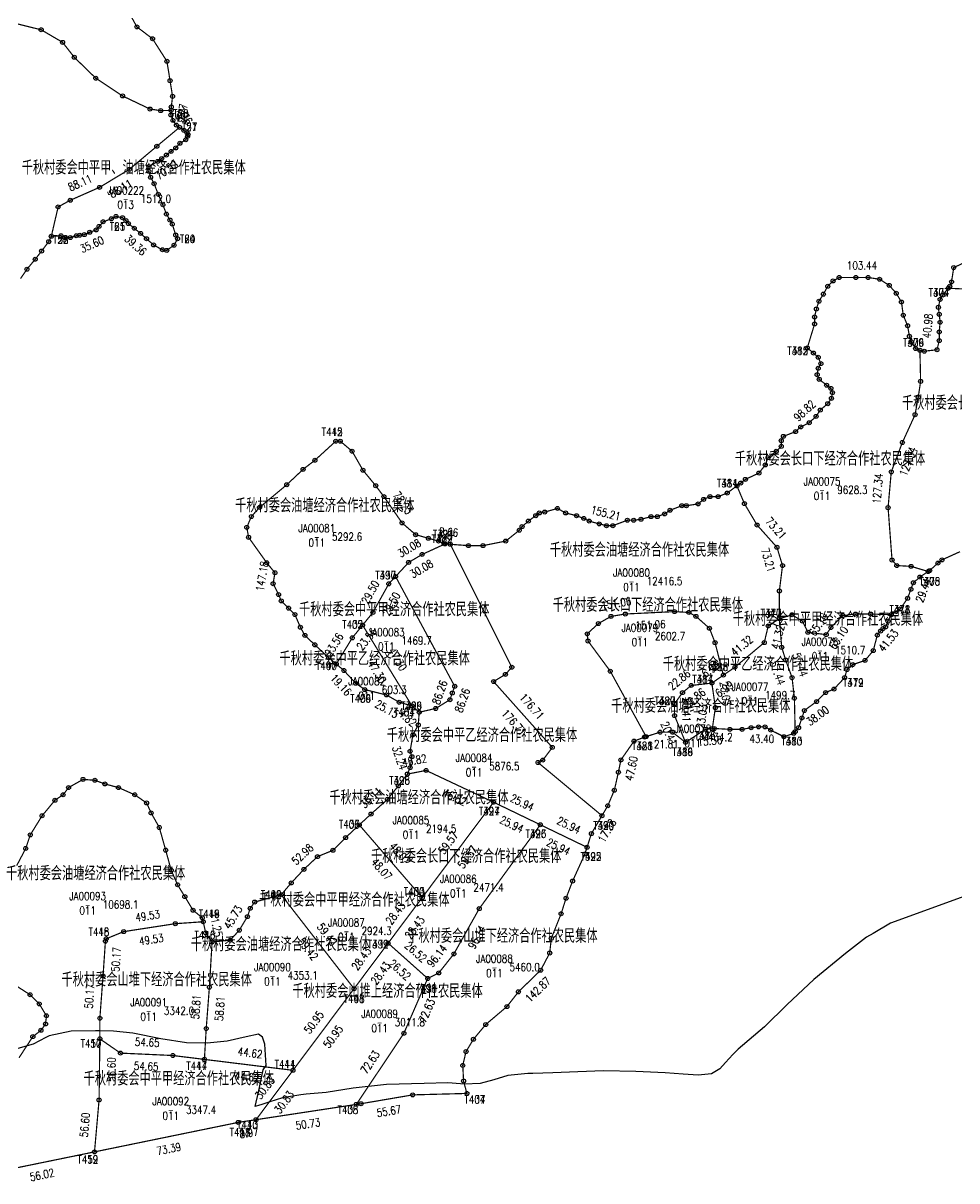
# Model space of a CAD drawing. Extents: x 213960 to 217464, y 137640 to 141047.
# Drawn here: x 214460 to 214927, y 137775 to 138354 of the extents above; entities that cross this region are included whole.
import ezdxf
from ezdxf.enums import TextEntityAlignment as Align

# ---------------------------------------------------------------- set-up
doc = ezdxf.new("R2010")
doc.units = 0
doc.header["$LTSCALE"] = 2
doc.header["$PDSIZE"] = 0.2
doc.layers.get('0').update_dxf_attribs({"linetype": 'CONTINUOUS'})
for name, color, linetype in [('DJZQ', 7, 'CONTINUOUS'), ('GD', 7, 'CONTINUOUS'), ('JZD', 1, 'CONTINUOUS'), ('JZP', 1, 'CONTINUOUS')]:
    doc.layers.add(name, color=color, linetype=linetype)
doc.styles.add('HZ', font='rs.shx', dxfattribs={"width": 0.8, "bigfont": 'hztxt.shx'})

# ---------------------------------------------------------------- blocks, each defined once
blk = doc.blocks.new('GC0000')
at = {"linetype": 'Continuous'}
blk.add_point((0, 0), dxfattribs=at)

msp = doc.modelspace()

# ---------------------------------------------------------------- linework, layer by layer
at = {"layer": 'DJZQ', "linetype": 'Continuous', "flags": 128}
msp.add_lwpolyline([(214941.87, 137921.23), (214893.68, 137903.73), (214884.89, 137898.53), (214881.64, 137896.61), (214871.18, 137888.56), (214855.3, 137875.52), (214841.89, 137862.99), (214830.67, 137851.83), (214817.43, 137840.79), (214816.57, 137839.87), (214814.87, 137838.04), (214811.18, 137834.08), (214808.3, 137830.93), (214804.15, 137828.38), (214797.46, 137827.68), (214789.9, 137828.26), (214781, 137828.83), (214766.29, 137829.62), (214750.07, 137829.92), (214737.36, 137829.42), (214724.73, 137828.85), (214714.77, 137828.54), (214712.24, 137828.47), (214702.37, 137827.57), (214695.25, 137825.42), (214688.48, 137823.54), (214680.59, 137823.23), (214678.68, 137823.39), (214672.23, 137823.93), (214660.48, 137823.48), (214641.56, 137823.13), (214624.89, 137821.23), (214611.53, 137819.09), (214601.39, 137818.15), (214598.83, 137817.92), (214589.71, 137816.45), (214583.33, 137814.41), (214578.73, 137812.94), (214578.14, 137812.75), (214575.99, 137812.06), (214577.71, 137819.18), (214579.96, 137830.42), (214581.45, 137832.61), (214580.89, 137843.26), (214579.64, 137846.74), (214577.64, 137848.14), (214571.49, 137846.92), (214561.91, 137844.77), (214551.94, 137843.74), (214541.68, 137843.83), (214528.85, 137845.81), (214514.82, 137848.68), (214505.12, 137849.78), (214497.93, 137849.81), (214496.19, 137849.82), (214483.9, 137849.78), (214472.96, 137847.36), (214471.37, 137846.53), (214464.96, 137843.21), (214457.26, 137841.1)], dxfattribs=at)
at = {"layer": 'GD', "color": 0, "linetype": 'Continuous'}
for centre in [(214516.82, 138351.66), (214468.98, 138350.2), (214468.98, 138350.2), (214479.69, 138343.92), (214479.69, 138343.92), (214524.65, 138345.71), (214485.54, 138336.44), (214485.54, 138336.44), (214531.85, 138334.45), (214496.29, 138326), (214496.29, 138326), (214533.42, 138324.75), (214509.7, 138317.11), (214509.7, 138317.11), (214534.67, 138316.93), (214534.05, 138311.61), (214523.41, 138310.57), (214523.41, 138310.57), (214528.71, 138309.79), (214528.71, 138309.79), (214534.82, 138304.88), (214536.58, 138302.54), (214540.39, 138299.9), (214541.27, 138295.22), (214541.85, 138298.73), (214542.15, 138296.97), (214542.44, 138297.85), (214526.81, 138291.98), (214526.81, 138291.98), (214533.95, 138289.37), (214536.29, 138291.12), (214538.34, 138293.46), (214527.21, 138284.39), (214529.26, 138285.85), (214531.6, 138287.61), (214513.04, 138280.43), (214513.04, 138280.43), (214522.82, 138279.41), (214522.87, 138281.82), (214523.69, 138276.49), (214498.16, 138271.44), (214498.16, 138271.44), (214525.45, 138273.27), (214483.55, 138265), (214483.55, 138265), (214527.5, 138268), (214477.46, 138261.67), (214477.46, 138261.67), (214529.85, 138262.73), (214499.97, 138254.24), (214504.07, 138255.71), (214509.64, 138256.29), (214511.39, 138254.83), (214512.56, 138253.37), (214531.6, 138258.05), (214533.36, 138255.12), (214488.25, 138247.51), (214490.6, 138247.81), (214493.23, 138248.98), (214496.45, 138250.15), (214497.92, 138251.9), (214515.49, 138251.03), (214518.71, 138248.39), (214534.53, 138253.07), (214536.23, 138247.62), (214472.73, 138244.29), (214478.88, 138247.22), (214480.64, 138246.34), (214483.57, 138246.34), (214486.5, 138247.22), (214521.64, 138245.76), (214525.18, 138242.64), (214535.41, 138242.54), (214469.22, 138239.61), (214529.62, 138240.22), (214531.76, 138239.95), (214461.89, 138230.54), (214465.99, 138235.51)]:
    msp.add_circle(centre, 1, dxfattribs=at)
at = {"layer": 'GD', "linetype": 'Continuous'}
for centre in [(214925.25, 138231.36), (214864.89, 138224.64), (214867.96, 138226.39), (214876.3, 138226.39), (214882.45, 138226.39), (214888.15, 138225.52), (214862.26, 138222.01), (214892.98, 138222.45), (214896.49, 138218.5), (214923.26, 138222.01), (214924.14, 138224.2), (214857.87, 138214.55), (214860.06, 138218.06), (214899.12, 138214.11), (214918.44, 138215.43), (214919.75, 138217.62), (214856.55, 138210.61), (214900, 138207.54), (214917.56, 138211.48), (214918, 138207.97), (214855.67, 138206.66), (214855.67, 138203.15), (214902.2, 138202.27), (214918.44, 138204.03), (214903.07, 138197.01), (214918, 138199.2), (214903.95, 138194.38), (214906.15, 138190.87), (214910.54, 138189.55), (214916.87, 138190.27), (214918, 138194.82), (214855.11, 138188.63), (214857.49, 138186.52), (214857.49, 138180.99), (214858.81, 138183.36), (214856.96, 138177.82), (214858.02, 138175.45), (214861.71, 138172.55), (214908.69, 138174.48), (214863.82, 138170.97), (214864.61, 138168.86), (214907.5, 138166.55), (214862.24, 138163.32), (214864.09, 138165.96), (214856.43, 138156.99), (214858.54, 138160.16), (214905.91, 138157.81), (214846.14, 138149.35), (214848.78, 138151.72), (214853, 138153.83), (214618.54, 138144.56), (214839.02, 138144.86), (214840.07, 138146.97), (214899.56, 138143.92), (214624.44, 138139.57), (214836.49, 138139.53), (214839.02, 138141.96), (214605.83, 138135.04), (214831.04, 138132.73), (214832.41, 138136.36), (214599.93, 138130.5), (214629.88, 138130.05), (214827.87, 138128.65), (214894.01, 138129.24), (214591.76, 138122.79), (214636.24, 138122.34), (214818.79, 138123.66), (214821.06, 138125.48), (214640.32, 138116.9), (214800.18, 138115.5), (214803.36, 138116.86), (214807.44, 138116.86), (214811.98, 138118.67), (214578.14, 138111.46), (214718.03, 138108.7), (214720.76, 138109.15), (214727.11, 138110.96), (214731.2, 138108.7), (214783.39, 138110.06), (214789.29, 138112.32), (214791.56, 138112.32), (214797.46, 138113.23), (214820.59, 138113.36), (214892.42, 138111.38), (214574.06, 138106.92), (214649.4, 138103.75), (214712.59, 138104.61), (214716.22, 138107.34), (214736.64, 138107.34), (214740.27, 138105.97), (214743, 138104.61), (214747.99, 138103.25), (214762.06, 138105.07), (214765.24, 138105.07), (214768.87, 138105.52), (214773.86, 138106.88), (214777.04, 138106.88), (214780.67, 138108.24), (214571.79, 138101.48), (214656.21, 138097.85), (214708.05, 138100.08), (214709.41, 138101.89), (214751.62, 138102.35), (214754.8, 138102.35), (214826.94, 138102.65), (214572.7, 138096.49), (214662.56, 138096.04), (214667.66, 138094.64), (214670.38, 138093.28), (214682.63, 138092.37), (214689.9, 138092.37), (214701.24, 138094.64), (214836.86, 138091.54), (214659.45, 138087.96), (214581.77, 138083.79), (214652.71, 138084), (214839.64, 138082.41), (214894.4, 138085.19), (214896.79, 138082.41), (214903.93, 138082.01), (214913.23, 138079.94), (214917.32, 138083.62), (214919.37, 138085.26), (214585.86, 138078.8), (214908.32, 138076.67), (214584.95, 138073.36), (214642.78, 138073.28), (214838.05, 138069.71), (214903.82, 138070.54), (214905.05, 138073.81), (214587.68, 138067.92), (214589.04, 138064.75), (214902.18, 138066.04), (214592.67, 138061.12), (214595.84, 138057.94), (214634.85, 138058.99), (214753.91, 138057.01), (214761.05, 138058.2), (214785.66, 138059.39), (214792.8, 138058.99), (214796.38, 138057.01), (214844.4, 138057.8), (214869.8, 138057.4), (214876.15, 138058.2), (214883.69, 138058.2), (214898.5, 138060.73), (214598.57, 138051.59), (214747.56, 138053.44), (214803.12, 138051.05), (214832.49, 138052.25), (214849.56, 138054.63), (214863.84, 138051.45), (214889.91, 138050.92), (214891.14, 138051.73), (214892.36, 138054.6), (214600.84, 138047.51), (214624.53, 138046.29), (214742, 138048.28), (214852.34, 138049.07), (214861.46, 138047.88), (214887.04, 138047.65), (214888.68, 138049.69), (214605.81, 138042.79), (214742.4, 138044.7), (214805.9, 138043.91), (214830.51, 138043.91), (214839.24, 138041.53), (214885, 138039.88), (214612.74, 138036.35), (214841.22, 138035.18), (214880.91, 138034.97), (214620.32, 138029.97), (214701.13, 138028.04), (214704.3, 138031.61), (214753.51, 138029.62), (214815.82, 138031.61), (214871.91, 138030.47), (214874.77, 138032.93), (214626.22, 138023.62), (214675.73, 138022.08), (214695.17, 138024.46), (214793.99, 138022.48), (214844.4, 138026.45), (214641.65, 138017.73), (214674.53, 138018.71), (214789.63, 138018.91), (214845.59, 138016.13), (214861.19, 138018.96), (214865.36, 138020.66), (214648, 138014.1), (214666.2, 138010.97), (214673.34, 138015.34), (214806.07, 138011.4), (214856.69, 138014.46), (214785.66, 138007.4), (214849.33, 138006.28), (214850.56, 138009.96), (214657.53, 138002.76), (214778.46, 137999.14), (214784.6, 137999.14), (214801.05, 138000.56), (214805.55, 138000.97), (214813.32, 138000.56), (214819.46, 138000.56), (214823.96, 138001.38), (214827.64, 138001.79), (214830.92, 138001.79), (214833.78, 138000.15), (214847.69, 138001.38), (214654.81, 137997.77), (214765.37, 137994.65), (214770.69, 137996.69), (214840.33, 137996.88), (214845.24, 137998.52), (214653.45, 137989.61), (214724.54, 137991.52), (214653.45, 137981.44), (214654.36, 137986.89), (214717.4, 137983.98), (214719.78, 137985.17), (214758.82, 137985.24), (214489.93, 137975.54), (214661.44, 137980.01), (214757.59, 137979.11), (214482.67, 137971.46), (214495.83, 137975.09), (214500.82, 137973.27), (214507.63, 137971.46), (214647.54, 137972.3), (214755.55, 137970.12), (214475.86, 137965.11), (214479.94, 137967.83), (214515.8, 137967.83), (214642.09, 137965.5), (214521.7, 137963.75), (214523.97, 137958.76), (214633.92, 137958.24), (214752.27, 137962.35), (214469.43, 137957.34), (214463.53, 137947.82), (214528.05, 137951.5), (214744.09, 137948.45), (214461.26, 137941.01), (214621.21, 137946.45), (214531.23, 137940.17), (214607.14, 137936.93), (214614.86, 137940.1), (214740.82, 137938.22), (214534.01, 137930.1), (214600.34, 137930.58), (214593.98, 137923.78), (214734.68, 137924.73), (214537.18, 137922.85), (214540.81, 137916.95), (214575.76, 137914.23), (214731.41, 137916.15), (214544.9, 137910.15), (214549.54, 137906.39), (214572.13, 137906.97), (214573.49, 137911.06), (214688.03, 137910.96), (214728.95, 137908.38), (214536.03, 137903.42), (214501.1, 137894.69), (214510.23, 137899.45), (214551.25, 137898.81), (214563.51, 137895.18), (214568.04, 137900.17), (214724.04, 137896.11), (214723.23, 137888.75), (214675.33, 137888.34), (214499.91, 137877.22), (214667.79, 137878.81), (214718.73, 137880.17), (214553.09, 137871.67), (214463.47, 137867.89), (214707.59, 137869.36), (214468, 137863.35), (214701.86, 137862), (214471.62, 137857.39), (214498.32, 137856.19), (214468.89, 137850.13), (214471.16, 137853.3), (214551.5, 137851.03), (214650.33, 137848.65), (214691.22, 137853), (214464.81, 137846.96), (214685.09, 137845.64), (214508.64, 137838.73), (214534.83, 137837.54), (214681.4, 137839.51), (214679.77, 137832.56), (214680.18, 137824.79), (214497.93, 137815.31), (214628.92, 137813.45), (214654.76, 137817.86)]:
    msp.add_circle(centre, 1, dxfattribs=at)
at = {"layer": 'JZD', "color": 0, "linetype": 'Continuous', "const_width": 0.6, "flags": 128}
for points in [[(214511.5, 138361.36), (214516.82, 138351.66), (214524.65, 138345.71), (214531.85, 138334.45), (214533.42, 138324.75), (214534.67, 138316.93), (214534.05, 138311.61), (214533.97, 138309.9), (214528.71, 138309.79), (214523.41, 138310.57), (214509.7, 138317.11), (214496.29, 138326), (214485.54, 138336.44), (214479.69, 138343.92), (214468.98, 138350.2), (214446.44, 138355.75)], [(214446.44, 138355.75), (214468.98, 138350.2), (214479.69, 138343.92), (214485.54, 138336.44), (214496.29, 138326), (214509.7, 138317.11), (214523.41, 138310.57), (214528.71, 138309.79), (214533.97, 138309.9), (214533.87, 138307.63), (214534.82, 138304.88), (214536.58, 138302.54), (214538.16, 138301.44), (214526.81, 138291.98), (214513.04, 138280.43), (214498.16, 138271.44), (214483.55, 138265), (214477.46, 138261.67), (214474.06, 138246.99), (214472.73, 138244.29), (214469.22, 138239.61), (214465.99, 138235.51), (214461.89, 138230.54), (214458.67, 138225.86)]]:
    msp.add_lwpolyline(points, dxfattribs=at)
msp.add_lwpolyline([(214538.16, 138301.44), (214540.39, 138299.9), (214541.85, 138298.73), (214542.44, 138297.85), (214542.15, 138296.97), (214541.27, 138295.22), (214538.34, 138293.46), (214536.29, 138291.12), (214533.95, 138289.37), (214531.6, 138287.61), (214529.26, 138285.85), (214527.21, 138284.39), (214522.87, 138281.82), (214522.82, 138279.41), (214523.69, 138276.49), (214525.45, 138273.27), (214527.5, 138268), (214529.85, 138262.73), (214531.6, 138258.05), (214533.36, 138255.12), (214534.53, 138253.07), (214536.23, 138247.62), (214537.17, 138245.76), (214535.41, 138242.54), (214531.76, 138239.95), (214529.62, 138240.22), (214525.18, 138242.64), (214521.64, 138245.76), (214518.71, 138248.39), (214515.49, 138251.03), (214512.56, 138253.37), (214511.39, 138254.83), (214509.64, 138256.29), (214506.41, 138256.88), (214504.07, 138255.71), (214499.97, 138254.24), (214497.92, 138251.9), (214496.45, 138250.15), (214493.23, 138248.98), (214490.6, 138247.81), (214488.25, 138247.51), (214486.5, 138247.22), (214483.57, 138246.34), (214480.64, 138246.34), (214478.88, 138247.22), (214474.06, 138246.99), (214477.46, 138261.67), (214483.55, 138265), (214498.16, 138271.44), (214513.04, 138280.43), (214526.81, 138291.98)], close=True, dxfattribs=at)
at = {"layer": 'JZD', "color": 7, "const_width": 0.6}
for points in [[(214932.9, 138220.52), (214922.47, 138221.02), (214923.26, 138222.01), (214924.14, 138224.2), (214925.25, 138231.36), (214931.6, 138234.29)], [(214928.37, 138089.35), (214919.37, 138085.26), (214917.32, 138083.62), (214913.23, 138079.94), (214912.49, 138079.45), (214903.93, 138082.01), (214896.79, 138082.41), (214894.4, 138085.19), (214892.42, 138111.38), (214894.01, 138129.24), (214899.56, 138143.92), (214905.91, 138157.81), (214907.5, 138166.55), (214908.69, 138174.48), (214908.34, 138189.99), (214910.54, 138189.55), (214916.87, 138190.27), (214918, 138194.82), (214918, 138199.2), (214918.44, 138204.03), (214918, 138207.97), (214917.56, 138211.48), (214918.44, 138215.43), (214919.75, 138217.62), (214922.47, 138221.02), (214932.9, 138220.52)], [(214456.72, 137932.4), (214461.26, 137941.01), (214463.53, 137947.82), (214469.43, 137957.34), (214475.86, 137965.11), (214479.94, 137967.83), (214482.67, 137971.46), (214489.93, 137975.54), (214495.83, 137975.09), (214500.82, 137973.27), (214507.63, 137971.46), (214515.8, 137967.83), (214521.7, 137963.75), (214523.97, 137958.76), (214528.05, 137951.5), (214531.23, 137940.17), (214534.01, 137930.1), (214537.18, 137922.85), (214540.81, 137916.95), (214544.9, 137910.15), (214549.54, 137906.39), (214549.99, 137904.39), (214536.03, 137903.42), (214510.23, 137899.45), (214501.5, 137895.88), (214501.1, 137894.69), (214499.91, 137877.22), (214498.32, 137856.19), (214498.32, 137845.87), (214497.93, 137815.31), (214495.64, 137789.37), (214440.76, 137778.13)], [(214457.9, 137836.42), (214464.81, 137846.96), (214468.89, 137850.13), (214471.16, 137853.3), (214471.62, 137857.39), (214468, 137863.35), (214463.47, 137867.89), (214457.11, 137871.97)]]:
    msp.add_lwpolyline(points, dxfattribs=at)
for points in [[(214908.34, 138189.99), (214908.69, 138174.48), (214907.5, 138166.55), (214905.91, 138157.81), (214899.56, 138143.92), (214894.01, 138129.24), (214892.42, 138111.38), (214894.4, 138085.19), (214896.79, 138082.41), (214903.93, 138082.01), (214912.49, 138079.45), (214908.32, 138076.67), (214905.05, 138073.81), (214903.82, 138070.54), (214902.18, 138066.04), (214898.5, 138060.73), (214894, 138057.87), (214883.69, 138058.2), (214876.15, 138058.2), (214869.8, 138057.4), (214863.84, 138051.45), (214861.46, 138047.88), (214852.34, 138049.07), (214849.56, 138054.63), (214844.4, 138057.8), (214838.05, 138055.82), (214838.05, 138069.71), (214839.64, 138082.41), (214836.86, 138091.54), (214826.94, 138102.65), (214820.59, 138113.36), (214816.85, 138122.24), (214818.79, 138123.66), (214821.06, 138125.48), (214827.87, 138128.65), (214831.04, 138132.73), (214832.41, 138136.36), (214836.49, 138139.53), (214839.02, 138141.96), (214839.02, 138144.86), (214840.07, 138146.97), (214846.14, 138149.35), (214848.78, 138151.72), (214853, 138153.83), (214856.43, 138156.99), (214858.54, 138160.16), (214862.24, 138163.32), (214864.09, 138165.96), (214864.61, 138168.86), (214863.82, 138170.97), (214861.71, 138172.55), (214858.02, 138175.45), (214856.96, 138177.82), (214857.49, 138180.99), (214858.81, 138183.36), (214857.49, 138186.52), (214855.11, 138188.63), (214852.03, 138191.21), (214855.67, 138203.15), (214855.67, 138206.66), (214856.55, 138210.61), (214857.87, 138214.55), (214860.06, 138218.06), (214862.26, 138222.01), (214864.89, 138224.64), (214867.96, 138226.39), (214876.3, 138226.39), (214882.45, 138226.39), (214888.15, 138225.52), (214892.98, 138222.45), (214896.49, 138218.5), (214899.12, 138214.11), (214900, 138207.54), (214902.2, 138202.27), (214903.07, 138197.01), (214903.95, 138194.38), (214906.15, 138190.87)], [(214616.27, 138144.56), (214618.54, 138144.56), (214624.44, 138139.57), (214629.88, 138130.05), (214636.24, 138122.34), (214640.32, 138116.9), (214649.4, 138103.75), (214656.21, 138097.85), (214662.56, 138096.04), (214667.66, 138094.64), (214670.38, 138093.28), (214670.93, 138093.24), (214659.45, 138087.96), (214652.71, 138084), (214646.17, 138076.93), (214642.78, 138073.28), (214634.85, 138058.99), (214629.69, 138052.64), (214624.53, 138046.29), (214616.53, 138033.16), (214612.74, 138036.35), (214605.81, 138042.79), (214600.84, 138047.51), (214598.57, 138051.59), (214595.84, 138057.94), (214592.67, 138061.12), (214589.04, 138064.75), (214587.68, 138067.92), (214584.95, 138073.36), (214585.86, 138078.8), (214581.77, 138083.79), (214572.7, 138096.49), (214571.79, 138101.48), (214574.06, 138106.92), (214578.14, 138111.46), (214591.76, 138122.79), (214599.93, 138130.5), (214605.83, 138135.04)], [(214673.58, 138093.04), (214682.63, 138092.37), (214689.9, 138092.37), (214701.24, 138094.64), (214708.05, 138100.08), (214709.41, 138101.89), (214712.59, 138104.61), (214716.22, 138107.34), (214718.03, 138108.7), (214720.76, 138109.15), (214727.11, 138110.96), (214731.2, 138108.7), (214736.64, 138107.34), (214740.27, 138105.97), (214743, 138104.61), (214747.99, 138103.25), (214751.62, 138102.35), (214754.8, 138102.35), (214762.06, 138105.07), (214765.24, 138105.07), (214768.87, 138105.52), (214773.86, 138106.88), (214777.04, 138106.88), (214780.67, 138108.24), (214783.39, 138110.06), (214789.29, 138112.32), (214791.56, 138112.32), (214797.46, 138113.23), (214800.18, 138115.5), (214803.36, 138116.86), (214807.44, 138116.86), (214811.98, 138118.67), (214816.85, 138122.24), (214820.59, 138113.36), (214826.94, 138102.65), (214836.86, 138091.54), (214839.64, 138082.41), (214838.05, 138069.71), (214838.05, 138055.82), (214832.49, 138052.25), (214830.51, 138043.91), (214815.82, 138031.61), (214810.07, 138027.64), (214805.9, 138043.91), (214803.12, 138051.05), (214796.38, 138057.01), (214792.8, 138058.99), (214785.66, 138059.39), (214761.05, 138058.2), (214753.91, 138057.01), (214747.56, 138053.44), (214742, 138048.28), (214742.4, 138044.7), (214753.51, 138029.62), (214771.44, 137996.93), (214770.69, 137996.69), (214765.37, 137994.65), (214758.82, 137985.24), (214757.59, 137979.11), (214755.55, 137970.12), (214752.27, 137962.35), (214749.36, 137957.4), (214717.4, 137983.98), (214719.78, 137985.17), (214724.54, 137991.52), (214695.17, 138024.46), (214701.13, 138028.04), (214704.3, 138031.61)], [(214670.93, 138093.24), (214673.58, 138093.04), (214704.3, 138031.61), (214701.13, 138028.04), (214695.17, 138024.46), (214724.54, 137991.52), (214719.78, 137985.17), (214717.4, 137983.98), (214749.36, 137957.4), (214744.09, 137948.45), (214741.9, 137941.6), (214718.54, 137952.87), (214695.17, 137964.14), (214661.44, 137980.01), (214652.08, 137978.2), (214653.45, 137981.44), (214654.36, 137986.89), (214653.45, 137989.61), (214654.81, 137997.77), (214657.53, 138002.76), (214657.99, 138009.11), (214666.2, 138010.97), (214673.34, 138015.34), (214674.53, 138018.71), (214675.73, 138022.08), (214646.17, 138076.93), (214652.71, 138084), (214659.45, 138087.96)], [(214646.17, 138076.93), (214675.73, 138022.08), (214674.53, 138018.71), (214673.34, 138015.34), (214666.2, 138010.97), (214657.99, 138009.11), (214654.36, 138012.28), (214629.69, 138052.64), (214634.85, 138058.99), (214642.78, 138073.28)], [(214810.07, 138027.64), (214804.31, 138023.67), (214793.99, 138022.48), (214789.63, 138018.91), (214785.66, 138013.35), (214785.66, 138007.4), (214791.15, 137994.03), (214784.6, 137999.14), (214778.46, 137999.14), (214771.44, 137996.93), (214753.51, 138029.62), (214742.4, 138044.7), (214742, 138048.28), (214747.56, 138053.44), (214753.91, 138057.01), (214761.05, 138058.2), (214785.66, 138059.39), (214792.8, 138058.99), (214796.38, 138057.01), (214803.12, 138051.05), (214805.9, 138043.91)], [(214838.05, 138055.82), (214844.4, 138057.8), (214849.56, 138054.63), (214852.34, 138049.07), (214861.46, 138047.88), (214863.84, 138051.45), (214869.8, 138057.4), (214876.15, 138058.2), (214883.69, 138058.2), (214894, 138057.87), (214892.36, 138054.6), (214891.14, 138051.73), (214889.91, 138050.92), (214888.68, 138049.69), (214887.04, 138047.65), (214885, 138039.88), (214880.91, 138034.97), (214874.77, 138032.93), (214871.91, 138030.47), (214870.68, 138026.38), (214865.36, 138020.66), (214861.19, 138018.96), (214856.69, 138014.46), (214850.56, 138009.96), (214849.33, 138006.28), (214847.69, 138001.38), (214845.96, 137999.36), (214845.59, 138016.13), (214844.4, 138026.45), (214841.22, 138035.18), (214839.24, 138041.53)], [(214629.69, 138052.64), (214654.36, 138012.28), (214648, 138014.1), (214641.65, 138017.73), (214630.75, 138020.45), (214626.22, 138023.62), (214620.32, 138029.97), (214616.53, 138033.16), (214624.53, 138046.29)], [(214838.05, 138055.82), (214839.24, 138041.53), (214841.22, 138035.18), (214844.4, 138026.45), (214845.59, 138016.13), (214845.96, 137999.36), (214845.24, 137998.52), (214840.33, 137996.88), (214833.78, 138000.15), (214830.92, 138001.79), (214827.64, 138001.79), (214823.96, 138001.38), (214819.46, 138000.56), (214813.32, 138000.56), (214805.55, 138000.97), (214804.54, 138000.88), (214806.07, 138011.4), (214804.31, 138023.67), (214810.07, 138027.64), (214815.82, 138031.61), (214830.51, 138043.91), (214832.49, 138052.25)], [(214804.31, 138023.67), (214806.07, 138011.4), (214804.54, 138000.88), (214801.05, 138000.56), (214791.15, 137994.03), (214785.66, 138007.4), (214785.66, 138013.35), (214789.63, 138018.91), (214793.99, 138022.48)], [(214652.08, 137978.2), (214661.44, 137980.01), (214695.17, 137964.14), (214659.47, 137916.44), (214628.02, 137952.8), (214633.92, 137958.24), (214642.09, 137965.5), (214647.54, 137972.3)], [(214695.17, 137964.14), (214718.54, 137952.87), (214688.03, 137910.96), (214675.33, 137888.34), (214667.79, 137878.81), (214662.23, 137876.03), (214642.44, 137893.69), (214659.47, 137916.44)], [(214628.02, 137952.8), (214659.47, 137916.44), (214642.44, 137893.69), (214625.41, 137870.93), (214588.99, 137917.88), (214593.98, 137923.78), (214600.34, 137930.58), (214607.14, 137936.93), (214614.86, 137940.1), (214621.21, 137946.45)], [(214718.54, 137952.87), (214741.9, 137941.6), (214740.82, 137938.22), (214734.68, 137924.73), (214731.41, 137916.15), (214728.95, 137908.38), (214724.04, 137896.11), (214723.23, 137888.75), (214718.73, 137880.17), (214707.59, 137869.36), (214701.86, 137862), (214691.22, 137853), (214685.09, 137845.64), (214681.4, 137839.51), (214679.77, 137832.56), (214680.18, 137824.79), (214681.81, 137818.58), (214654.76, 137817.86), (214628.92, 137813.45), (214626.56, 137813.1), (214650.33, 137848.65), (214662.23, 137876.03), (214667.79, 137878.81), (214675.33, 137888.34), (214688.03, 137910.96)], [(214554.43, 137894.28), (214563.51, 137895.18), (214568.04, 137900.17), (214572.13, 137906.97), (214573.49, 137911.06), (214575.76, 137914.23), (214588.99, 137917.88), (214625.41, 137870.93), (214594.88, 137830.14), (214550.6, 137835.59), (214551.5, 137851.03), (214553.09, 137871.67)], [(214501.5, 137895.88), (214510.23, 137899.45), (214536.03, 137903.42), (214549.99, 137904.39), (214551.25, 137898.81), (214554.43, 137894.28), (214553.09, 137871.67), (214551.5, 137851.03), (214550.6, 137835.59), (214534.83, 137837.54), (214508.64, 137838.73), (214498.32, 137845.87), (214498.32, 137856.19), (214499.91, 137877.22), (214501.1, 137894.69)], [(214642.44, 137893.69), (214662.23, 137876.03), (214650.33, 137848.65), (214626.56, 137813.1), (214576.41, 137805.46), (214594.88, 137830.14), (214625.41, 137870.93)], [(214498.32, 137845.87), (214508.64, 137838.73), (214534.83, 137837.54), (214550.6, 137835.59), (214594.88, 137830.14), (214576.41, 137805.46), (214567.54, 137804.11), (214495.64, 137789.37), (214497.93, 137815.31)]]:
    msp.add_lwpolyline(points, close=True, dxfattribs=at)
at = {"layer": 'JZP', "color": 1, "linetype": 'Continuous'}
for centre in [(214533.87, 138307.63), (214533.97, 138309.9), (214538.16, 138301.44), (214506.41, 138256.88), (214474.06, 138246.99), (214537.17, 138245.76)]:
    msp.add_circle(centre, 1, dxfattribs=at)
at = {"layer": 'JZP', "linetype": 'Continuous'}
for centre in [(214922.47, 138221.02), (214852.03, 138191.21), (214908.34, 138189.99), (214616.27, 138144.56), (214816.85, 138122.24), (214670.93, 138093.24), (214673.58, 138093.04), (214646.17, 138076.93), (214912.49, 138079.45), (214894, 138057.87), (214629.69, 138052.64), (214838.05, 138055.82), (214616.53, 138033.16), (214810.07, 138027.64), (214804.31, 138023.67), (214870.68, 138026.38), (214630.75, 138020.45), (214654.36, 138012.28), (214785.66, 138013.35), (214657.99, 138009.11), (214804.54, 138000.88), (214845.96, 137999.36), (214771.44, 137996.93), (214791.15, 137994.03), (214652.08, 137978.2), (214695.17, 137964.14), (214628.02, 137952.8), (214718.54, 137952.87), (214749.36, 137957.4), (214741.9, 137941.6), (214588.99, 137917.88), (214659.47, 137916.44), (214549.99, 137904.39), (214501.5, 137895.88), (214554.43, 137894.28), (214642.44, 137893.69), (214662.23, 137876.03), (214625.41, 137870.93), (214498.32, 137845.87), (214550.6, 137835.59), (214594.88, 137830.14), (214681.81, 137818.58), (214626.56, 137813.1), (214567.54, 137804.11), (214576.41, 137805.46), (214495.64, 137789.37)]:
    msp.add_circle(centre, 1, dxfattribs=at)

# ---------------------------------------------------------------- block references
at = {"layer": 'JZD', "color": 0, "linetype": 'Continuous'}
for p in [(214468.98, 138350.2), (214468.98, 138350.2), (214516.82, 138351.66), (214479.69, 138343.92), (214479.69, 138343.92), (214524.65, 138345.71), (214485.54, 138336.44), (214485.54, 138336.44), (214531.85, 138334.45), (214496.29, 138326), (214496.29, 138326), (214533.42, 138324.75), (214509.7, 138317.11), (214509.7, 138317.11), (214534.67, 138316.93), (214523.41, 138310.57), (214523.41, 138310.57), (214528.71, 138309.79), (214528.71, 138309.79), (214533.87, 138307.63), (214533.97, 138309.9), (214533.97, 138309.9), (214534.05, 138311.61), (214534.82, 138304.88), (214536.58, 138302.54), (214538.16, 138301.44), (214538.16, 138301.44), (214540.39, 138299.9), (214541.27, 138295.22), (214541.85, 138298.73), (214542.15, 138296.97), (214542.44, 138297.85), (214526.81, 138291.98), (214526.81, 138291.98), (214533.95, 138289.37), (214536.29, 138291.12), (214538.34, 138293.46), (214527.21, 138284.39), (214529.26, 138285.85), (214531.6, 138287.61), (214513.04, 138280.43), (214513.04, 138280.43), (214522.82, 138279.41), (214522.87, 138281.82), (214523.69, 138276.49), (214525.45, 138273.27), (214498.16, 138271.44), (214498.16, 138271.44), (214527.5, 138268), (214477.46, 138261.67), (214477.46, 138261.67), (214483.55, 138265), (214483.55, 138265), (214529.85, 138262.73), (214499.97, 138254.24), (214504.07, 138255.71), (214506.41, 138256.88), (214509.64, 138256.29), (214511.39, 138254.83), (214531.6, 138258.05), (214533.36, 138255.12), (214493.23, 138248.98), (214496.45, 138250.15), (214497.92, 138251.9), (214512.56, 138253.37), (214515.49, 138251.03), (214534.53, 138253.07), (214472.73, 138244.29), (214474.06, 138246.99), (214474.06, 138246.99), (214478.88, 138247.22), (214480.64, 138246.34), (214483.57, 138246.34), (214486.5, 138247.22), (214488.25, 138247.51), (214490.6, 138247.81), (214518.71, 138248.39), (214521.64, 138245.76), (214525.18, 138242.64), (214536.23, 138247.62), (214537.17, 138245.76), (214469.22, 138239.61), (214529.62, 138240.22), (214531.76, 138239.95), (214535.41, 138242.54), (214465.99, 138235.51), (214461.89, 138230.54)]:
    msp.add_blockref('GC0000', p, dxfattribs=at)
at = {"layer": 'JZD', "linetype": 'Continuous'}
for p in [(214925.25, 138231.36), (214867.96, 138226.39), (214876.3, 138226.39), (214882.45, 138226.39), (214888.15, 138225.52), (214862.26, 138222.01), (214864.89, 138224.64), (214892.98, 138222.45), (214922.47, 138221.02), (214922.47, 138221.02), (214923.26, 138222.01), (214924.14, 138224.2), (214857.87, 138214.55), (214860.06, 138218.06), (214896.49, 138218.5), (214899.12, 138214.11), (214918.44, 138215.43), (214919.75, 138217.62), (214856.55, 138210.61), (214917.56, 138211.48), (214918, 138207.97), (214855.67, 138206.66), (214855.67, 138203.15), (214900, 138207.54), (214902.2, 138202.27), (214918.44, 138204.03), (214903.07, 138197.01), (214918, 138199.2), (214852.03, 138191.21), (214903.95, 138194.38), (214906.15, 138190.87), (214918, 138194.82), (214855.11, 138188.63), (214857.49, 138186.52), (214908.34, 138189.99), (214908.34, 138189.99), (214910.54, 138189.55), (214916.87, 138190.27), (214857.49, 138180.99), (214858.81, 138183.36), (214856.96, 138177.82), (214858.02, 138175.45), (214908.69, 138174.48), (214908.69, 138174.48), (214861.71, 138172.55), (214863.82, 138170.97), (214864.61, 138168.86), (214862.24, 138163.32), (214864.09, 138165.96), (214907.5, 138166.55), (214907.5, 138166.55), (214856.43, 138156.99), (214858.54, 138160.16), (214905.91, 138157.81), (214905.91, 138157.81), (214848.78, 138151.72), (214853, 138153.83), (214616.27, 138144.56), (214618.54, 138144.56), (214839.02, 138144.86), (214840.07, 138146.97), (214846.14, 138149.35), (214624.44, 138139.57), (214836.49, 138139.53), (214839.02, 138141.96), (214899.56, 138143.92), (214899.56, 138143.92), (214605.83, 138135.04), (214831.04, 138132.73), (214832.41, 138136.36), (214599.93, 138130.5), (214629.88, 138130.05), (214827.87, 138128.65), (214894.01, 138129.24), (214894.01, 138129.24), (214591.76, 138122.79), (214636.24, 138122.34), (214816.85, 138122.24), (214816.85, 138122.24), (214818.79, 138123.66), (214821.06, 138125.48), (214640.32, 138116.9), (214800.18, 138115.5), (214803.36, 138116.86), (214807.44, 138116.86), (214811.98, 138118.67), (214578.14, 138111.46), (214727.11, 138110.96), (214783.39, 138110.06), (214789.29, 138112.32), (214791.56, 138112.32), (214797.46, 138113.23), (214820.59, 138113.36), (214820.59, 138113.36), (214892.42, 138111.38), (214892.42, 138111.38), (214574.06, 138106.92), (214712.59, 138104.61), (214716.22, 138107.34), (214718.03, 138108.7), (214720.76, 138109.15), (214731.2, 138108.7), (214736.64, 138107.34), (214740.27, 138105.97), (214743, 138104.61), (214762.06, 138105.07), (214765.24, 138105.07), (214768.87, 138105.52), (214773.86, 138106.88), (214777.04, 138106.88), (214780.67, 138108.24), (214571.79, 138101.48), (214649.4, 138103.75), (214708.05, 138100.08), (214709.41, 138101.89), (214747.99, 138103.25), (214751.62, 138102.35), (214754.8, 138102.35), (214826.94, 138102.65), (214826.94, 138102.65), (214572.7, 138096.49), (214656.21, 138097.85), (214662.56, 138096.04), (214667.66, 138094.64), (214670.38, 138093.28), (214670.93, 138093.24), (214670.93, 138093.24), (214673.58, 138093.04), (214673.58, 138093.04), (214682.63, 138092.37), (214689.9, 138092.37), (214701.24, 138094.64), (214659.45, 138087.96), (214659.45, 138087.96), (214836.86, 138091.54), (214836.86, 138091.54), (214581.77, 138083.79), (214652.71, 138084), (214652.71, 138084), (214839.64, 138082.41), (214839.64, 138082.41), (214894.4, 138085.19), (214894.4, 138085.19), (214896.79, 138082.41), (214896.79, 138082.41), (214903.93, 138082.01), (214903.93, 138082.01), (214917.32, 138083.62), (214919.37, 138085.26), (214585.86, 138078.8), (214646.17, 138076.93), (214646.17, 138076.93), (214646.17, 138076.93), (214908.32, 138076.67), (214912.49, 138079.45), (214912.49, 138079.45), (214913.23, 138079.94), (214584.95, 138073.36), (214642.78, 138073.28), (214642.78, 138073.28), (214838.05, 138069.71), (214838.05, 138069.71), (214903.82, 138070.54), (214905.05, 138073.81), (214587.68, 138067.92), (214589.04, 138064.75), (214902.18, 138066.04), (214592.67, 138061.12), (214595.84, 138057.94), (214634.85, 138058.99), (214634.85, 138058.99), (214761.05, 138058.2), (214761.05, 138058.2), (214785.66, 138059.39), (214785.66, 138059.39), (214792.8, 138058.99), (214792.8, 138058.99), (214844.4, 138057.8), (214844.4, 138057.8), (214876.15, 138058.2), (214876.15, 138058.2), (214883.69, 138058.2), (214883.69, 138058.2), (214894, 138057.87), (214894, 138057.87), (214898.5, 138060.73), (214629.69, 138052.64), (214629.69, 138052.64), (214629.69, 138052.64), (214747.56, 138053.44), (214747.56, 138053.44), (214753.91, 138057.01), (214753.91, 138057.01), (214796.38, 138057.01), (214796.38, 138057.01), (214832.49, 138052.25), (214832.49, 138052.25), (214838.05, 138055.82), (214838.05, 138055.82), (214838.05, 138055.82), (214838.05, 138055.82), (214849.56, 138054.63), (214849.56, 138054.63), (214869.8, 138057.4), (214869.8, 138057.4), (214891.14, 138051.73), (214892.36, 138054.6), (214598.57, 138051.59), (214600.84, 138047.51), (214624.53, 138046.29), (214624.53, 138046.29), (214742, 138048.28), (214742, 138048.28), (214803.12, 138051.05), (214803.12, 138051.05), (214852.34, 138049.07), (214852.34, 138049.07), (214861.46, 138047.88), (214861.46, 138047.88), (214863.84, 138051.45), (214863.84, 138051.45), (214887.04, 138047.65), (214888.68, 138049.69), (214889.91, 138050.92), (214605.81, 138042.79), (214742.4, 138044.7), (214742.4, 138044.7), (214805.9, 138043.91), (214805.9, 138043.91), (214830.51, 138043.91), (214830.51, 138043.91), (214839.24, 138041.53), (214839.24, 138041.53), (214612.74, 138036.35), (214841.22, 138035.18), (214841.22, 138035.18), (214880.91, 138034.97), (214885, 138039.88), (214616.53, 138033.16), (214616.53, 138033.16), (214620.32, 138029.97), (214704.3, 138031.61), (214704.3, 138031.61), (214753.51, 138029.62), (214753.51, 138029.62), (214815.82, 138031.61), (214815.82, 138031.61), (214871.91, 138030.47), (214874.77, 138032.93), (214626.22, 138023.62), (214695.17, 138024.46), (214695.17, 138024.46), (214701.13, 138028.04), (214701.13, 138028.04), (214804.31, 138023.67), (214804.31, 138023.67), (214804.31, 138023.67), (214810.07, 138027.64), (214810.07, 138027.64), (214810.07, 138027.64), (214844.4, 138026.45), (214844.4, 138026.45), (214870.68, 138026.38), (214630.75, 138020.45), (214641.65, 138017.73), (214674.53, 138018.71), (214674.53, 138018.71), (214675.73, 138022.08), (214675.73, 138022.08), (214789.63, 138018.91), (214789.63, 138018.91), (214793.99, 138022.48), (214793.99, 138022.48), (214861.19, 138018.96), (214865.36, 138020.66), (214648, 138014.1), (214654.36, 138012.28), (214654.36, 138012.28), (214673.34, 138015.34), (214673.34, 138015.34), (214785.66, 138013.35), (214785.66, 138013.35), (214806.07, 138011.4), (214806.07, 138011.4), (214845.59, 138016.13), (214845.59, 138016.13), (214856.69, 138014.46), (214657.99, 138009.11), (214657.99, 138009.11), (214666.2, 138010.97), (214666.2, 138010.97), (214785.66, 138007.4), (214785.66, 138007.4), (214849.33, 138006.28), (214850.56, 138009.96), (214657.53, 138002.76), (214801.05, 138000.56), (214804.54, 138000.88), (214804.54, 138000.88), (214805.55, 138000.97), (214813.32, 138000.56), (214819.46, 138000.56), (214823.96, 138001.38), (214827.64, 138001.79), (214830.92, 138001.79), (214833.78, 138000.15), (214847.69, 138001.38), (214654.81, 137997.77), (214765.37, 137994.65), (214770.69, 137996.69), (214771.44, 137996.93), (214771.44, 137996.93), (214778.46, 137999.14), (214784.6, 137999.14), (214791.15, 137994.03), (214791.15, 137994.03), (214840.33, 137996.88), (214845.24, 137998.52), (214845.96, 137999.36), (214845.96, 137999.36), (214653.45, 137989.61), (214724.54, 137991.52), (214724.54, 137991.52), (214654.36, 137986.89), (214717.4, 137983.98), (214717.4, 137983.98), (214719.78, 137985.17), (214719.78, 137985.17), (214758.82, 137985.24), (214652.08, 137978.2), (214652.08, 137978.2), (214653.45, 137981.44), (214661.44, 137980.01), (214661.44, 137980.01), (214757.59, 137979.11), (214482.67, 137971.46), (214489.93, 137975.54), (214495.83, 137975.09), (214500.82, 137973.27), (214507.63, 137971.46), (214647.54, 137972.3), (214475.86, 137965.11), (214479.94, 137967.83), (214515.8, 137967.83), (214642.09, 137965.5), (214755.55, 137970.12), (214521.7, 137963.75), (214695.17, 137964.14), (214695.17, 137964.14), (214695.17, 137964.14), (214752.27, 137962.35), (214469.43, 137957.34), (214523.97, 137958.76), (214633.92, 137958.24), (214749.36, 137957.4), (214749.36, 137957.4), (214463.53, 137947.82), (214528.05, 137951.5), (214628.02, 137952.8), (214628.02, 137952.8), (214718.54, 137952.87), (214718.54, 137952.87), (214718.54, 137952.87), (214744.09, 137948.45), (214621.21, 137946.45), (214461.26, 137941.01), (214531.23, 137940.17), (214607.14, 137936.93), (214614.86, 137940.1), (214740.82, 137938.22), (214741.9, 137941.6), (214741.9, 137941.6), (214600.34, 137930.58), (214534.01, 137930.1), (214734.68, 137924.73), (214537.18, 137922.85), (214593.98, 137923.78), (214540.81, 137916.95), (214575.76, 137914.23), (214588.99, 137917.88), (214588.99, 137917.88), (214659.47, 137916.44), (214659.47, 137916.44), (214659.47, 137916.44), (214731.41, 137916.15), (214544.9, 137910.15), (214573.49, 137911.06), (214688.03, 137910.96), (214688.03, 137910.96), (214728.95, 137908.38), (214536.03, 137903.42), (214536.03, 137903.42), (214549.54, 137906.39), (214549.99, 137904.39), (214549.99, 137904.39), (214572.13, 137906.97), (214501.5, 137895.88), (214501.5, 137895.88), (214510.23, 137899.45), (214510.23, 137899.45), (214551.25, 137898.81), (214568.04, 137900.17), (214724.04, 137896.11), (214501.1, 137894.69), (214501.1, 137894.69), (214554.43, 137894.28), (214554.43, 137894.28), (214563.51, 137895.18), (214642.44, 137893.69), (214642.44, 137893.69), (214642.44, 137893.69), (214675.33, 137888.34), (214675.33, 137888.34), (214723.23, 137888.75), (214667.79, 137878.81), (214667.79, 137878.81), (214718.73, 137880.17), (214499.91, 137877.22), (214499.91, 137877.22), (214662.23, 137876.03), (214662.23, 137876.03), (214662.23, 137876.03), (214463.47, 137867.89), (214553.09, 137871.67), (214553.09, 137871.67), (214625.41, 137870.93), (214625.41, 137870.93), (214625.41, 137870.93), (214707.59, 137869.36), (214468, 137863.35), (214701.86, 137862), (214471.62, 137857.39), (214498.32, 137856.19), (214498.32, 137856.19), (214468.89, 137850.13), (214471.16, 137853.3), (214551.5, 137851.03), (214551.5, 137851.03), (214691.22, 137853), (214464.81, 137846.96), (214498.32, 137845.87), (214498.32, 137845.87), (214498.32, 137845.87), (214650.33, 137848.65), (214650.33, 137848.65), (214685.09, 137845.64), (214508.64, 137838.73), (214508.64, 137838.73), (214681.4, 137839.51), (214534.83, 137837.54), (214534.83, 137837.54), (214550.6, 137835.59), (214550.6, 137835.59), (214550.6, 137835.59), (214679.77, 137832.56), (214594.88, 137830.14), (214594.88, 137830.14), (214594.88, 137830.14), (214680.18, 137824.79), (214497.93, 137815.31), (214497.93, 137815.31), (214654.76, 137817.86), (214681.81, 137818.58), (214626.56, 137813.1), (214626.56, 137813.1), (214628.92, 137813.45), (214567.54, 137804.11), (214576.41, 137805.46), (214576.41, 137805.46), (214495.64, 137789.37), (214495.64, 137789.37)]:
    msp.add_blockref('GC0000', p, dxfattribs=at)

# ---------------------------------------------------------------- texts
at = {"layer": 'JZD', "color": 1, "linetype": 'Continuous', "style": 'HZ', "width": 0.8}
for s, rotation, p in [('2.27', 87.41928, (214539.91, 138308.49)), ('7.76', 306.89145, (214540.5, 138307.31)), ('70.52', 35.51738, (214531.72, 138280.24)), ('88.11', 23.79635, (214488.44, 138273.71)), ('88.11', 31.15202, (214508.71, 138270.8)), ('35.60', 23.94583, (214494.35, 138242.91)), ('39.36', 318.03496, (214516.17, 138242.61)), ('40.98', 84.80182, (214912.24, 138202.16)), ('98.82', 42.68746, (214850.65, 138159.82)), ('127.34', 69.27444, (214902.4, 138134.46)), ('127.34', 84.92039, (214887.24, 138120.84)), ('78.23', 304.61284, (214649.8, 138113.73)), ('155.21', 345.97267, (214751.26, 138108.62)), ('73.21', 311.7603, (214836.37, 138101.09)), ('2.66', 355.76691, (214672.7, 138099.12)), ('30.08', 30.46554, (214653.04, 138091.15)), ('73.21', 286.92751, (214832.51, 138085.22)), ('147.18', 80.53068, (214579.49, 138077.07)), ('30.08', 30.46554, (214659.12, 138080.81)), ('29.44', 69.4309, (214910.05, 138070.07)), ('29.50', 60.9454, (214633.57, 138069.05)), ('29.50', 60.9454, (214644.06, 138063.22)), ('151.06', 9.46232, (214756.5, 138063.52)), ('65.10', 56.30993, (214857.66, 138052.99)), ('151.06', 2.77022, (214773.65, 138052.8)), ('41.32', 76.6075, (214837.34, 138046.69)), ('65.10', 56.30993, (214867.65, 138046.34)), ('23.56', 58.65176, (214615.4, 138042.85)), ('23.56', 50.90614, (214631.77, 138045.68)), ('41.32', 39.95755, (214819.31, 138042.36)), ('41.53', 51.32208, (214892.55, 138044.92)), ('47.30', 301.43328, (214647.14, 138035.59)), ('57.44', 289.98311, (214837.17, 138028.76)), ('57.44', 289.98311, (214848.45, 138032.86)), ('47.30', 301.43328, (214636.9, 138029.33)), ('22.86', 39.2894, (214788.01, 138025.34)), ('6.99', 34.59229, (214803.78, 138030.59)), ('19.16', 312.90122, (214618.87, 138022.71)), ('86.26', 70.55997, (214668.28, 138019.02)), ('6.99', 34.59229, (214810.6, 138020.72)), ('23.03', 278.13011, (214811.13, 138018.38)), ('86.26', 70.55997, (214679.6, 138015.03)), ('176.71', 311.71912, (214714.34, 138011.99)), ('22.86', 39.2894, (214795.61, 138016.05)), ('25.15', 330.27386, (214641.85, 138010.7)), ('20.41', 270, (214791.66, 138010.37)), ('23.03', 81.7241, (214799.36, 138007)), ('38.00', 36.23477, (214857.17, 138007.37)), ('4.82', 318.83676, (214652.22, 138006.18)), ('176.71', 311.71912, (214705.38, 138004)), ('20.41', 292.32805, (214782.86, 137998.43)), ('15.36', 5.19019, (214803.34, 137994.74)), ('32.24', 288.44758, (214648.21, 137986.35)), ('46.82', 10.9836, (214655.61, 137985)), ('47.60', 78.6836, (214764.09, 137981)), ('35.11', 41.61164, (214634.02, 137966.36)), ('46.82', 334.79888, (214675.75, 137966.65)), ('25.94', 334.24953, (214709.46, 137963.91)), ('25.94', 334.24953, (214704.25, 137953.1)), ('25.94', 334.24952, (214732.82, 137952.64)), ('17.58', 59.51736, (214751.9, 137949.88)), ('59.57', 53.18593, (214672.52, 137943.89)), ('52.98', 43.00284, (214599.65, 137938.14)), ('48.07', 310.86386, (214648.29, 137938.55)), ('59.57', 53.18593, (214682.13, 137936.7)), ('25.94', 334.24952, (214727.61, 137941.83)), ('48.07', 310.86386, (214639.21, 137930.7)), ('28.43', 53.18593, (214646.15, 137908.66)), ('49.53', 8.74616, (214522.21, 137907.36)), ('11.25', 282.7351, (214556.47, 137902.92)), ('45.73', 59.01643, (214564.94, 137906.66)), ('28.43', 53.18593, (214655.76, 137901.47)), ('59.42', 307.79678, (214611.94, 137898.08)), ('96.14', 60.68999, (214686.91, 137896.71)), ('49.53', 8.74616, (214524.04, 137895.5)), ('59.42', 307.79678, (214602.46, 137890.73)), ('50.17', 86.09951, (214506.49, 137885.55)), ('28.43', 53.18593, (214629.12, 137885.9)), ('26.52', 318.26703, (214656.33, 137889.34)), ('96.14', 51.63252, (214666.85, 137887.3)), ('28.43', 53.18593, (214638.73, 137878.71)), ('26.52', 318.26703, (214648.34, 137880.38)), ('50.17', 85.68397, (214493.13, 137867.16)), ('142.87', 44.14852, (214717.34, 137870.46)), ('58.81', 85.6013, (214546.31, 137861.81)), ('58.81', 85.6013, (214558.28, 137860.89)), ('72.63', 66.50143, (214661.78, 137859.95)), ('50.95', 53.18593, (214605.34, 137854.13)), ('50.95', 53.18593, (214614.95, 137846.94)), ('54.65', 357.39744, (214522.01, 137844.12)), ('44.62', 352.98026, (214573.47, 137838.82)), ('72.63', 56.23694, (214633.45, 137834.21)), ('56.60', 89.25594, (214504.12, 137830.51)), ('54.65', 357.39744, (214521.47, 137832.14)), ('44.62', 352.98026, (214572, 137826.91)), ('30.83', 53.18593, (214580.84, 137821.4)), ('30.83', 53.18593, (214590.45, 137814.21)), ('55.67', 9.66651, (214642.85, 137809.74)), ('56.60', 84.95755, (214490.8, 137802.87)), ('50.73', 8.65421, (214602.39, 137803.35)), ('8.97', 8.65421, (214572.87, 137798.86)), ('73.39', 11.58372, (214532.79, 137790.87)), ('56.02', 11.58374, (214469.4, 137777.87))]:
    msp.add_text(s, height=4, rotation=rotation, dxfattribs=at).set_placement(p, align=Align.MIDDLE)
for s, height, p in [('千秋村委会中平甲、油塘经济合作社农民集体', 7, (214515.25, 138275.72)), ('JA00222', 4, (214511.25, 138266.72))]:
    msp.add_text(s, height=height, dxfattribs=at).set_placement(p, align=Align.BOTTOM_CENTER)
msp.add_text('1512.0', height=4, dxfattribs=at).set_placement((214518.85, 138265.72), align=Align.MIDDLE_LEFT)
msp.add_text('013', height=4, dxfattribs=at).set_placement((214511.25, 138264.72), align=Align.TOP_CENTER)
for s, p in [('—', (214511.25, 138265.72)), ('103.44', (214879.37, 138232.39)), ('21.81', (214781.53, 137993.14)), ('43.40', (214829.28, 137995.79))]:
    msp.add_text(s, height=4, dxfattribs=at).set_placement(p, align=Align.MIDDLE)
at = {"layer": 'JZD', "linetype": 'Continuous', "style": 'HZ', "width": 0.8}
for s, height, p in [('千秋村委会长口中经济合作社农民集体', 7, (214946.95, 138158.12)), ('千秋村委会长口下经济合作社农民集体', 7, (214863.41, 138130.24)), ('JA00075', 4, (214859.41, 138121.24)), ('千秋村委会油塘经济合作社农民集体', 7, (214610.78, 138106.86)), ('JA00081', 4, (214606.78, 138097.86)), ('千秋村委会油塘经济合作社农民集体', 7, (214768.13, 138084.67)), ('JA00080', 4, (214764.13, 138075.67)), ('千秋村委会中平甲经济合作社农民集体', 7, (214645.51, 138054.91)), ('千秋村委会长口下经济合作社农民集体', 7, (214772.31, 138057.15)), ('千秋村委会中平甲经济合作社农民集体', 7, (214862.34, 138050.14)), ('JA00079', 4, (214768.31, 138048.15)), ('JA00083', 4, (214641.51, 138045.91)), ('JA00076', 4, (214858.34, 138041.14)), ('千秋村委会中平乙经济合作社农民集体', 7, (214635.72, 138030.37)), ('千秋村委会中平乙经济合作社农民集体', 7, (214827.36, 138027.65)), ('JA00082', 4, (214631.72, 138021.37)), ('JA00077', 4, (214823.36, 138018.65)), ('千秋村委会油塘经济合作社农民集体', 7, (214798.78, 138006.69)), ('千秋村委会中平乙经济合作社农民集体', 7, (214689.42, 137992.07)), ('JA00078', 4, (214794.78, 137997.69)), ('JA00084', 4, (214685.42, 137983.07)), ('千秋村委会油塘经济合作社农民集体', 7, (214657.85, 137960.88)), ('JA00085', 4, (214653.85, 137951.88)), ('千秋村委会长口下经济合作社农民集体', 7, (214681.51, 137931.59)), ('千秋村委会油塘经济合作社农民集体', 7, (214496.21, 137923.01)), ('JA00086', 4, (214677.51, 137922.59)), ('JA00093', 4, (214492.21, 137914.01)), ('千秋村委会中平甲经济合作社农民集体', 7, (214625.58, 137909.77)), ('JA00087', 4, (214621.58, 137900.77)), ('千秋村委会山堆下经济合作社农民集体', 7, (214699.59, 137891.73)), ('千秋村委会油塘经济合作社农民集体', 7, (214588.61, 137887.55)), ('JA00088', 4, (214695.59, 137882.73)), ('千秋村委会山堆下经济合作社农民集体', 7, (214526.74, 137869.92)), ('JA00090', 4, (214584.61, 137878.55)), ('千秋村委会山堆上经济合作社农民集体', 7, (214642.18, 137864.19)), ('JA00091', 4, (214522.74, 137860.92)), ('JA00089', 4, (214638.18, 137855.19)), ('千秋村委会中平甲经济合作社农民集体', 7, (214537.78, 137820.44)), ('JA00092', 4, (214533.78, 137811.44))]:
    msp.add_text(s, height=height, dxfattribs=at).set_placement(p, align=Align.BOTTOM_CENTER)
for s, p in [('9628.3', (214867.01, 138120.24)), ('5292.6', (214614.38, 138096.86)), ('12416.5', (214771.73, 138074.67)), ('1469.7', (214649.11, 138044.91)), ('2602.7', (214775.91, 138047.15)), ('1510.7', (214865.94, 138040.14)), ('603.3', (214639.32, 138020.37)), ('1499.7', (214830.96, 138017.65)), ('434.2', (214802.38, 137996.69)), ('5876.5', (214693.02, 137982.07)), ('2194.5', (214661.45, 137950.88)), ('2471.4', (214685.11, 137921.59)), ('10698.1', (214499.81, 137913.01)), ('2924.3', (214629.18, 137899.77)), ('4353.1', (214592.21, 137877.55)), ('5460.0', (214703.19, 137881.73)), ('3342.0', (214530.34, 137859.92)), ('3011.8', (214645.78, 137854.19)), ('3347.4', (214541.38, 137810.44))]:
    msp.add_text(s, height=4, dxfattribs=at).set_placement(p, align=Align.MIDDLE_LEFT)
for p in [(214859.41, 138119.24), (214606.78, 138095.86), (214764.13, 138073.67), (214768.31, 138046.15), (214641.51, 138043.91), (214858.34, 138039.14), (214631.72, 138019.37), (214823.36, 138016.65), (214794.78, 137995.69), (214685.42, 137981.07), (214653.85, 137949.88), (214677.51, 137920.59), (214492.21, 137912.01), (214621.58, 137898.77), (214695.59, 137880.73), (214584.61, 137876.55), (214522.74, 137858.92), (214638.18, 137853.19), (214533.78, 137809.44)]:
    msp.add_text('011', height=4, dxfattribs=at).set_placement(p, align=Align.TOP_CENTER)
for p in [(214859.41, 138120.24), (214606.78, 138096.86), (214764.13, 138074.67), (214768.31, 138047.15), (214641.51, 138044.91), (214858.34, 138040.14), (214631.72, 138020.37), (214823.36, 138017.65), (214794.78, 137996.69), (214685.42, 137982.07), (214653.85, 137950.88), (214677.51, 137921.59), (214492.21, 137913.01), (214621.58, 137899.77), (214695.59, 137881.73), (214584.61, 137877.55), (214522.74, 137859.92), (214638.18, 137854.19), (214533.78, 137810.44)]:
    msp.add_text('—', height=4, dxfattribs=at).set_placement(p, align=Align.MIDDLE)
at = {"layer": 'JZP', "color": 1, "linetype": 'Continuous', "style": 'HZ', "width": 0.8}
for s, p in [('T13', (214537.46, 138306.32)), ('T49', (214537.46, 138306.32)), ('T20', (214538.81, 138308.35)), ('T56', (214538.81, 138308.35)), ('T21', (214543.16, 138301.67)), ('T57', (214543.16, 138301.67)), ('T25', (214507.12, 138251.93)), ('T61', (214507.12, 138251.93)), ('T22', (214478.77, 138245.31)), ('T58', (214478.77, 138245.31)), ('T24', (214542.17, 138245.67)), ('T60', (214542.17, 138245.67)), ('T374', (214917.91, 138218.96)), ('T407', (214917.91, 138218.96)), ('T382', (214847.24, 138189.79)), ('T415', (214847.24, 138189.79)), ('T376', (214905.13, 138193.82)), ('T409', (214905.13, 138193.82)), ('T412', (214614.46, 138149.22)), ('T445', (214614.46, 138149.22)), ('T381', (214812.04, 138123.58)), ('T414', (214812.04, 138123.58)), ('T391', (214670.04, 138098.16)), ('T424', (214670.04, 138098.16)), ('T389', (214669.43, 138095.82)), ('T422', (214669.43, 138095.82)), ('T397', (214641.21, 138077.56)), ('T430', (214641.21, 138077.56)), ('T375', (214913.23, 138074.51)), ('T408', (214913.23, 138074.51)), ('T377', (214833.9, 138058.61)), ('T410', (214833.9, 138058.61)), ('T378', (214898.29, 138060.43)), ('T411', (214898.29, 138060.43)), ('T402', (214624.7, 138052.98)), ('T435', (214624.7, 138052.98)), ('T407', (214611.59, 138032.35)), ('T440', (214611.59, 138032.35)), ('T385', (214807.23, 138031.75)), ('T418', (214807.23, 138031.75)), ('T384', (214799.73, 138025.68)), ('T417', (214799.73, 138025.68)), ('T379', (214875.02, 138023.9)), ('T412', (214875.02, 138023.9)), ('T406', (214628.68, 138015.9)), ('T439', (214628.68, 138015.9)), ('T396', (214654.19, 138012.37)), ('T429', (214654.19, 138012.37)), ('T387', (214780.9, 138014.88)), ('T420', (214780.9, 138014.88)), ('T401', (214650.53, 138009.06)), ('T434', (214650.53, 138009.06)), ('T388', (214769.58, 137992.29)), ('T421', (214769.58, 137992.29)), ('T383', (214800.91, 137997.44)), ('T416', (214800.91, 137997.44)), ('T380', (214844.28, 137994.65)), ('T413', (214844.28, 137994.65)), ('T386', (214789.68, 137989.25)), ('T419', (214789.68, 137989.25)), ('T395', (214648.19, 137975.05)), ('T428', (214648.19, 137975.05)), ('T394', (214693.02, 137959.62)), ('T427', (214693.02, 137959.62)), ('T403', (214623.03, 137953.08)), ('T436', (214623.03, 137953.08)), ('T390', (214750.22, 137952.48)), ('T423', (214750.22, 137952.48)), ('T393', (214716.36, 137948.37)), ('T426', (214716.36, 137948.37)), ('T392', (214743.87, 137937.01)), ('T425', (214743.87, 137937.01)), ('T409', (214583.99, 137917.99)), ('T442', (214583.99, 137917.99)), ('T400', (214655.47, 137919.44)), ('T433', (214655.47, 137919.44)), ('T416', (214552.98, 137908.4)), ('T449', (214552.98, 137908.4)), ('T415', (214497.85, 137899.29)), ('T448', (214497.85, 137899.29)), ('T413', (214550.82, 137897.74)), ('T446', (214550.82, 137897.74)), ('T399', (214637.47, 137893.19)), ('T432', (214637.47, 137893.19)), ('T398', (214661.57, 137871.08)), ('T431', (214661.57, 137871.08)), ('T408', (214625.45, 137865.93)), ('T441', (214625.45, 137865.93)), ('T417', (214493.89, 137843.55)), ('T450', (214493.89, 137843.55)), ('T414', (214546.75, 137832.39)), ('T447', (214546.75, 137832.39)), ('T411', (214590.88, 137833.14)), ('T444', (214590.88, 137833.14)), ('T404', (214685.82, 137815.59)), ('T437', (214685.82, 137815.59)), ('T405', (214622.34, 137810.41)), ('T438', (214622.34, 137810.41)), ('T410', (214572.12, 137802.89)), ('T443', (214572.12, 137802.89)), ('T418', (214568.41, 137799.19)), ('T451', (214568.41, 137799.19)), ('T419', (214492.31, 137785.64)), ('T452', (214492.31, 137785.64))]:
    msp.add_text(s, height=4, dxfattribs=at).set_placement(p, align=Align.MIDDLE)

doc.saveas('drawing.dxf')
